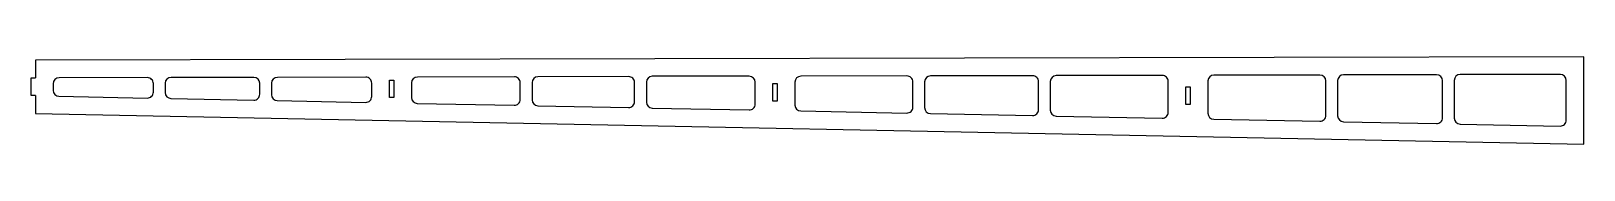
# Model space of a CAD drawing. Header units: millimetres. Extents: x 7 to 533, y 6 to 35.
import ezdxf

# ---------------------------------------------------------------- set-up
doc = ezdxf.new("R2010")
doc.units = ezdxf.units.MM

msp = doc.modelspace()

# ---------------------------------------------------------------- linework, layer by layer
for p, q in [((533.43, 35.35), (8.05, 34.19)), ((8.05, 34.19), (8.05, 28.19)), ((533.43, 5.63), (533.43, 35.35)), ((46.05, 28.28), (16.05, 28.21)), ((52.05, 26.36), (52.05, 23.18)), ((82.14, 28.36), (54.05, 28.36)), ((84.14, 22.62), (84.14, 26.36)), ((88.14, 26.38), (88.14, 22.46)), ((120.14, 28.44), (90.14, 28.38)), ((122.14, 21.86), (122.14, 26.44)), ((135.64, 26.48), (135.64, 21.51)), ((170.54, 28.55), (137.64, 28.48)), ((172.54, 20.86), (172.54, 26.55)), ((176.54, 26.57), (176.54, 20.7)), ((209.33, 28.64), (178.54, 28.57)), ((211.33, 20.09), (211.33, 26.64)), ((215.33, 26.73), (215.33, 19.93)), ((250.23, 28.73), (217.33, 28.73)), ((252.23, 19.27), (252.23, 26.73)), ((265.73, 26.77), (265.73, 18.92)), ((303.73, 28.85), (267.73, 28.77)), ((305.73, 18.21), (305.73, 26.85)), ((309.73, 26.86), (309.73, 18.05)), ((346.37, 28.94), (311.73, 28.86)), ((348.37, 17.36), (348.37, 26.94)), ((352.37, 26.96), (352.37, 17.2)), ((390.37, 29.04), (354.37, 28.96)), ((392.37, 16.48), (392.37, 27.04)), ((405.87, 27.16), (405.87, 16.13)), ((443.87, 29.16), (407.87, 29.16)), ((445.87, 15.41), (445.87, 27.16)), ((449.87, 27.25), (449.87, 15.25)), ((483.43, 29.25), (451.87, 29.25)), ((485.43, 14.62), (485.43, 27.25)), ((489.43, 27.34), (489.43, 14.47)), ((525.43, 29.34), (491.43, 29.34)), ((527.43, 13.79), (527.43, 27.34)), ((8.05, 22.19), (8.05, 16.1)), ((14.05, 26.21), (14.05, 23.94)), ((16.01, 21.94), (46.01, 21.34)), ((48.05, 23.34), (48.05, 26.28)), ((54.01, 21.18), (82.1, 20.62)), ((8.05, 16.1), (533.43, 5.63)), ((90.1, 20.46), (120.1, 19.86)), ((137.6, 19.52), (170.5, 18.86)), ((178.5, 18.7), (209.29, 18.09)), ((217.29, 17.93), (250.19, 17.27)), ((267.69, 16.92), (303.69, 16.21)), ((311.69, 16.05), (346.33, 15.36)), ((354.33, 15.2), (390.33, 14.48)), ((407.83, 14.13), (443.83, 13.41)), ((451.83, 13.25), (483.39, 12.63)), ((491.39, 12.47), (525.39, 11.79))]:
    msp.add_line(p, q)
msp.add_lwpolyline([(8.05, 22.19), (6.55, 22.19), (6.55, 28.19), (8.05, 28.19)])
for points in [[(128.14, 27.46), (129.64, 27.46), (129.64, 21.46), (128.14, 21.46)], [(258.23, 26.32), (259.73, 26.32), (259.73, 20.32), (258.23, 20.32)], [(398.37, 25.16), (399.87, 25.16), (399.87, 19.16), (398.37, 19.16)]]:
    msp.add_lwpolyline(points, close=True)
for centre, start, end in [((16.05, 26.21), 90.1264, 180), ((46.05, 26.28), 0, 90.1264), ((54.05, 26.36), 90, 180), ((82.14, 26.36), 0, 90), ((90.14, 26.38), 90.1264, 180), ((120.14, 26.44), 0, 90.1264), ((137.64, 26.48), 90.1264, 180), ((170.54, 26.55), 0, 90.1264), ((178.54, 26.57), 90.1264, 180), ((209.33, 26.64), 0, 90.1264), ((217.33, 26.73), 90, 180), ((250.23, 26.73), 0, 90), ((267.73, 26.77), 90.1264, 180), ((303.73, 26.85), 0, 90.1264), ((311.73, 26.86), 90.1264, 180), ((346.37, 26.94), 0, 90.1264), ((354.37, 26.96), 90.1264, 180), ((390.37, 27.04), 0, 90.1264), ((407.87, 27.16), 90, 180), ((443.87, 27.16), 0, 90), ((451.87, 27.25), 90, 180), ((483.43, 27.25), 0, 90), ((491.43, 27.34), 90, 180), ((525.43, 27.34), 0, 90), ((16.05, 23.94), 180, 268.8585), ((46.05, 23.34), 268.8585, 0), ((54.05, 23.18), 180, 268.8585), ((82.14, 22.62), 268.8585, 0), ((90.14, 22.46), 180, 268.8585), ((120.14, 21.86), 268.8585, 0), ((137.64, 21.51), 180, 268.8585), ((170.54, 20.86), 268.8585, 0), ((178.54, 20.7), 180, 268.8585), ((209.33, 20.09), 268.8585, 0), ((217.33, 19.93), 180, 268.8585), ((250.23, 19.27), 268.8585, 0), ((267.73, 18.92), 180, 268.8585), ((303.73, 18.21), 268.8585, 0), ((311.73, 18.05), 180, 268.8585), ((346.37, 17.36), 268.8585, 0), ((354.37, 17.2), 180, 268.8585), ((390.37, 16.48), 268.8585, 0), ((407.87, 16.13), 180, 268.8585), ((443.87, 15.41), 268.8585, 0), ((451.87, 15.25), 180, 268.8585), ((483.43, 14.62), 268.8585, 0), ((491.43, 14.47), 180, 268.8585), ((525.43, 13.79), 268.8585, 0)]:
    msp.add_arc(centre, 2, start, end)

doc.saveas('drawing.dxf')
